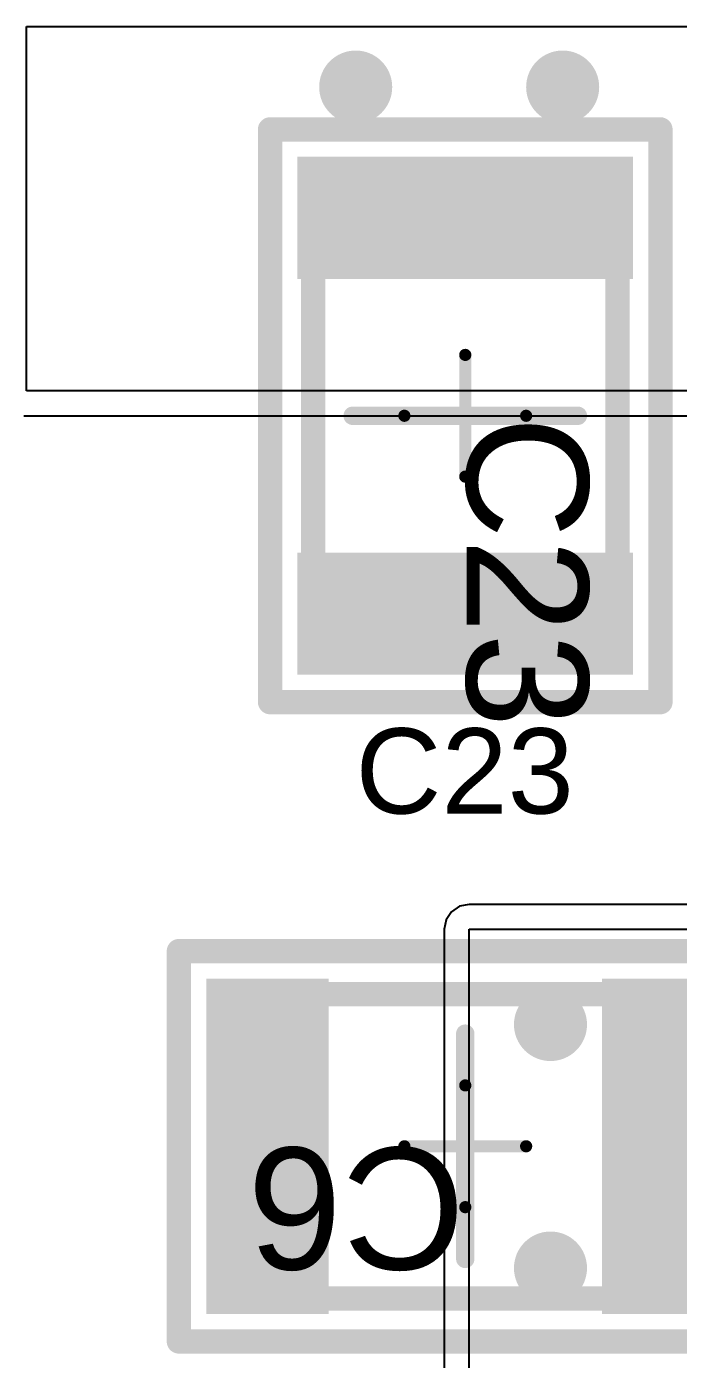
# Model space of a CAD drawing. Header units: inches. Extents: x 0 to 110, y 0 to 95.
# Drawn here: x 5.37 to 10.72, y 32.47 to 43.41 of the extents above; entities that cross this region are included whole.
import ezdxf

# ---------------------------------------------------------------- set-up
doc = ezdxf.new("R2010")
doc.units = ezdxf.units.IN
for name, color, linetype in [('Bottom Courtyard', 56, 'Continuous'), ('Bottom Layer', 5, 'Continuous'), ('Int1', 16, 'Continuous'), ('Int2', 76, 'Continuous'), ('Mechanical 13', 56, 'Continuous'), ('Panelize_Route Cutter Tool Detail', 56, 'Continuous'), ('Top Courtyard', 56, 'Continuous'), ('Top Layer', 1, 'Continuous'), ('Top Overlay', 2, 'Continuous'), ('Top Paste', 8, 'Continuous'), ('Top Solder', 216, 'Continuous'), ('Via Holes', 16, 'Continuous')]:
    doc.layers.add(name, color=color, linetype=linetype)
doc.styles.add('Arial', font='', dxfattribs={"height": 0.2})
doc.styles.get('Arial').set_extended_font_data('Arial')

# ---------------------------------------------------------------- blocks, each defined once
blk = doc.blocks.new('1210C_1095')
at = {"layer": 'Top Layer'}
for points in [[(-2.102, 1.353), (-1.148, 1.353), (-1.148, -1.353), (-2.102, -1.353)], [(1.148, 1.353), (2.102, 1.353), (2.102, -1.353), (1.148, -1.353)]]:
    blk.add_hatch(color=1, dxfattribs=at).paths.add_polyline_path(points)
at = {"layer": 'Top Paste'}
for points in [[(-2.102, 1.353), (-1.148, 1.353), (-1.148, -1.353), (-2.102, -1.353)], [(1.148, 1.353), (2.102, 1.353), (2.102, -1.353), (1.148, -1.353)]]:
    blk.add_hatch(color=8, dxfattribs=at).paths.add_polyline_path(points)
at = {"layer": 'Top Solder'}
for points in [[(-2.127, 1.378), (-1.123, 1.378), (-1.123, -1.378), (-2.127, -1.378)], [(1.123, 1.378), (2.127, 1.378), (2.127, -1.378), (1.123, -1.378)]]:
    blk.add_hatch(color=216, dxfattribs=at).paths.add_polyline_path(points)
at = {"layer": 'Bottom Courtyard'}
for points in [[(0, 0.5, 0.1, 0.1, 0), (0, -0.5, 0.1, 0.1, 0)], [(0.5, 0, 0.1, 0.1, 0), (-0.5, 0, 0.1, 0.1, 0)]]:
    blk.add_lwpolyline(points, format="xyseb", dxfattribs=at)
for points in [[(-0.025, 0.5, 0.05, 0.05, 1), (0.025, 0.5, 0.05, 0.05, 1)], [(-0.525, 0, 0.05, 0.05, 1), (-0.475, 0, 0.05, 0.05, 1)], [(0.475, 0, 0.05, 0.05, 1), (0.525, 0, 0.05, 0.05, 1)], [(-0.025, -0.5, 0.05, 0.05, 1), (0.025, -0.5, 0.05, 0.05, 1)]]:
    blk.add_lwpolyline(points, format="xyseb", close=True, dxfattribs=at)
at = {"layer": 'Mechanical 13'}
for points in [[(1.6, 1.25, 0.2, 0.2, 0), (-1.6, 1.25, 0.2, 0.2, 0)], [(-1.6, 1.25, 0.2, 0.2, 0), (-1.6, -1.25, 0.2, 0.2, 0)], [(1.6, 1.25, 0.2, 0.2, 0), (1.6, -1.25, 0.2, 0.2, 0)], [(1.6, -1.25, 0.2, 0.2, 0), (-1.6, -1.25, 0.2, 0.2, 0)]]:
    blk.add_lwpolyline(points, format="xyseb", dxfattribs=at)
for points in [[(-1.65, 1.25, 0.1, 0.1, 1), (-1.55, 1.25, 0.1, 0.1, 1)], [(-1.65, 1.25, 0.1, 0.1, 1), (-1.55, 1.25, 0.1, 0.1, 1)], [(1.55, 1.25, 0.1, 0.1, 1), (1.65, 1.25, 0.1, 0.1, 1)], [(1.55, 1.25, 0.1, 0.1, 1), (1.65, 1.25, 0.1, 0.1, 1)], [(-1.65, -1.25, 0.1, 0.1, 1), (-1.55, -1.25, 0.1, 0.1, 1)], [(-1.65, -1.25, 0.1, 0.1, 1), (-1.55, -1.25, 0.1, 0.1, 1)], [(1.55, -1.25, 0.1, 0.1, 1), (1.65, -1.25, 0.1, 0.1, 1)], [(1.55, -1.25, 0.1, 0.1, 1), (1.65, -1.25, 0.1, 0.1, 1)]]:
    blk.add_lwpolyline(points, format="xyseb", close=True, dxfattribs=at)
at = {"layer": 'Panelize_Route Cutter Tool Detail'}
for points in [[(2.352, 1.603, 0.2, 0.2, 0), (-2.352, 1.603, 0.2, 0.2, 0)], [(-2.352, 1.603, 0.2, 0.2, 0), (-2.352, -1.603, 0.2, 0.2, 0)], [(2.352, 1.603, 0.2, 0.2, 0), (2.352, -1.603, 0.2, 0.2, 0)], [(2.352, -1.603, 0.2, 0.2, 0), (-2.352, -1.603, 0.2, 0.2, 0)]]:
    blk.add_lwpolyline(points, format="xyseb", dxfattribs=at)
for points in [[(-2.402, 1.603, 0.1, 0.1, 1), (-2.302, 1.603, 0.1, 0.1, 1)], [(-2.402, 1.603, 0.1, 0.1, 1), (-2.302, 1.603, 0.1, 0.1, 1)], [(2.302, 1.603, 0.1, 0.1, 1), (2.402, 1.603, 0.1, 0.1, 1)], [(2.302, 1.603, 0.1, 0.1, 1), (2.402, 1.603, 0.1, 0.1, 1)], [(-2.402, -1.603, 0.1, 0.1, 1), (-2.302, -1.603, 0.1, 0.1, 1)], [(-2.402, -1.603, 0.1, 0.1, 1), (-2.302, -1.603, 0.1, 0.1, 1)], [(2.302, -1.603, 0.1, 0.1, 1), (2.402, -1.603, 0.1, 0.1, 1)], [(2.302, -1.603, 0.1, 0.1, 1), (2.402, -1.603, 0.1, 0.1, 1)]]:
    blk.add_lwpolyline(points, format="xyseb", close=True, dxfattribs=at)
at = {"layer": 'Top Courtyard'}
for points in [[(2.352, 1.603, 0.2, 0.2, 0), (-2.352, 1.603, 0.2, 0.2, 0)], [(-2.352, 1.603, 0.2, 0.2, 0), (-2.352, -1.603, 0.2, 0.2, 0)], [(2.352, 1.603, 0.2, 0.2, 0), (2.352, -1.603, 0.2, 0.2, 0)], [(2.352, -1.603, 0.2, 0.2, 0), (-2.352, -1.603, 0.2, 0.2, 0)]]:
    blk.add_lwpolyline(points, format="xyseb", dxfattribs=at)
for points in [[(-2.402, 1.603, 0.1, 0.1, 1), (-2.302, 1.603, 0.1, 0.1, 1)], [(-2.402, 1.603, 0.1, 0.1, 1), (-2.302, 1.603, 0.1, 0.1, 1)], [(2.302, 1.603, 0.1, 0.1, 1), (2.402, 1.603, 0.1, 0.1, 1)], [(2.302, 1.603, 0.1, 0.1, 1), (2.402, 1.603, 0.1, 0.1, 1)], [(-2.402, -1.603, 0.1, 0.1, 1), (-2.302, -1.603, 0.1, 0.1, 1)], [(-2.402, -1.603, 0.1, 0.1, 1), (-2.302, -1.603, 0.1, 0.1, 1)], [(2.302, -1.603, 0.1, 0.1, 1), (2.402, -1.603, 0.1, 0.1, 1)], [(2.302, -1.603, 0.1, 0.1, 1), (2.402, -1.603, 0.1, 0.1, 1)]]:
    blk.add_lwpolyline(points, format="xyseb", close=True, dxfattribs=at)
at = {"layer": 'Top Overlay'}
for points in [[(0.75, 1.275, 0.15, 0.15, 0), (-0.75, 1.275, 0.15, 0.15, 0)], [(0, 0.925, 0.15, 0.15, 0), (0, 0, 0.15, 0.15, 0)], [(0, 0, 0.15, 0.15, 0), (0, -0.925, 0.15, 0.15, 0)], [(0.75, -1.275, 0.15, 0.15, 0), (-0.75, -1.275, 0.15, 0.15, 0)]]:
    blk.add_lwpolyline(points, format="xyseb", dxfattribs=at)
for points in [[(-0.788, 1.275, 0.075, 0.075, 1), (-0.713, 1.275, 0.075, 0.075, 1)], [(0.713, 1.275, 0.075, 0.075, 1), (0.788, 1.275, 0.075, 0.075, 1)], [(-0.038, 0.925, 0.075, 0.075, 1), (0.038, 0.925, 0.075, 0.075, 1)], [(-0.038, 0, 0.075, 0.075, 1), (0.038, 0, 0.075, 0.075, 1)], [(-0.038, 0, 0.075, 0.075, 1), (0.038, 0, 0.075, 0.075, 1)], [(-0.038, -0.925, 0.075, 0.075, 1), (0.038, -0.925, 0.075, 0.075, 1)], [(-0.788, -1.275, 0.075, 0.075, 1), (-0.713, -1.275, 0.075, 0.075, 1)], [(0.713, -1.275, 0.075, 0.075, 1), (0.788, -1.275, 0.075, 0.075, 1)]]:
    blk.add_lwpolyline(points, format="xyseb", close=True, dxfattribs=at)
at = {"layer": 'Panelize_Route Cutter Tool Detail', "style": 'Arial'}
blk.add_text('C6', height=1, dxfattribs=at).set_placement((0, 0.011))
blk = doc.blocks.new('1210C_1112')
at = {"layer": 'Top Layer'}
for points in [[(-2.102, 1.353), (-1.148, 1.353), (-1.148, -1.353), (-2.102, -1.353)], [(1.148, 1.353), (2.102, 1.353), (2.102, -1.353), (1.148, -1.353)]]:
    blk.add_hatch(color=1, dxfattribs=at).paths.add_polyline_path(points)
at = {"layer": 'Top Paste'}
for points in [[(-2.102, 1.353), (-1.148, 1.353), (-1.148, -1.353), (-2.102, -1.353)], [(1.148, 1.353), (2.102, 1.353), (2.102, -1.353), (1.148, -1.353)]]:
    blk.add_hatch(color=8, dxfattribs=at).paths.add_polyline_path(points)
at = {"layer": 'Top Solder'}
for points in [[(-2.127, 1.378), (-1.123, 1.378), (-1.123, -1.378), (-2.127, -1.378)], [(1.123, 1.378), (2.127, 1.378), (2.127, -1.378), (1.123, -1.378)]]:
    blk.add_hatch(color=216, dxfattribs=at).paths.add_polyline_path(points)
at = {"layer": 'Bottom Courtyard'}
for points in [[(0, -0.5, 0.1, 0.1, 0), (0, 0.5, 0.1, 0.1, 0)], [(0.5, 0, 0.1, 0.1, 0), (-0.5, 0, 0.1, 0.1, 0)]]:
    blk.add_lwpolyline(points, format="xyseb", dxfattribs=at)
for points in [[(-0.025, 0.5, 0.05, 0.05, 1), (0.025, 0.5, 0.05, 0.05, 1)], [(-0.525, 0, 0.05, 0.05, 1), (-0.475, 0, 0.05, 0.05, 1)], [(0.475, 0, 0.05, 0.05, 1), (0.525, 0, 0.05, 0.05, 1)], [(-0.025, -0.5, 0.05, 0.05, 1), (0.025, -0.5, 0.05, 0.05, 1)]]:
    blk.add_lwpolyline(points, format="xyseb", close=True, dxfattribs=at)
at = {"layer": 'Mechanical 13'}
for points in [[(-1.6, -1.25, 0.2, 0.2, 0), (-1.6, 1.25, 0.2, 0.2, 0)], [(1.6, 1.25, 0.2, 0.2, 0), (-1.6, 1.25, 0.2, 0.2, 0)], [(1.6, -1.25, 0.2, 0.2, 0), (1.6, 1.25, 0.2, 0.2, 0)], [(1.6, -1.25, 0.2, 0.2, 0), (-1.6, -1.25, 0.2, 0.2, 0)]]:
    blk.add_lwpolyline(points, format="xyseb", dxfattribs=at)
for points in [[(-1.65, 1.25, 0.1, 0.1, 1), (-1.55, 1.25, 0.1, 0.1, 1)], [(-1.65, 1.25, 0.1, 0.1, 1), (-1.55, 1.25, 0.1, 0.1, 1)], [(1.55, 1.25, 0.1, 0.1, 1), (1.65, 1.25, 0.1, 0.1, 1)], [(1.55, 1.25, 0.1, 0.1, 1), (1.65, 1.25, 0.1, 0.1, 1)], [(-1.65, -1.25, 0.1, 0.1, 1), (-1.55, -1.25, 0.1, 0.1, 1)], [(-1.65, -1.25, 0.1, 0.1, 1), (-1.55, -1.25, 0.1, 0.1, 1)], [(1.55, -1.25, 0.1, 0.1, 1), (1.65, -1.25, 0.1, 0.1, 1)], [(1.55, -1.25, 0.1, 0.1, 1), (1.65, -1.25, 0.1, 0.1, 1)]]:
    blk.add_lwpolyline(points, format="xyseb", close=True, dxfattribs=at)
at = {"layer": 'Panelize_Route Cutter Tool Detail'}
for points in [[(-2.352, -1.603, 0.2, 0.2, 0), (-2.352, 1.603, 0.2, 0.2, 0)], [(2.352, 1.603, 0.2, 0.2, 0), (-2.352, 1.603, 0.2, 0.2, 0)], [(2.352, -1.603, 0.2, 0.2, 0), (2.352, 1.603, 0.2, 0.2, 0)], [(2.352, -1.603, 0.2, 0.2, 0), (-2.352, -1.603, 0.2, 0.2, 0)]]:
    blk.add_lwpolyline(points, format="xyseb", dxfattribs=at)
for points in [[(-2.402, 1.603, 0.1, 0.1, 1), (-2.302, 1.603, 0.1, 0.1, 1)], [(-2.402, 1.603, 0.1, 0.1, 1), (-2.302, 1.603, 0.1, 0.1, 1)], [(2.302, 1.603, 0.1, 0.1, 1), (2.402, 1.603, 0.1, 0.1, 1)], [(2.302, 1.603, 0.1, 0.1, 1), (2.402, 1.603, 0.1, 0.1, 1)], [(-2.402, -1.603, 0.1, 0.1, 1), (-2.302, -1.603, 0.1, 0.1, 1)], [(-2.402, -1.603, 0.1, 0.1, 1), (-2.302, -1.603, 0.1, 0.1, 1)], [(2.302, -1.603, 0.1, 0.1, 1), (2.402, -1.603, 0.1, 0.1, 1)], [(2.302, -1.603, 0.1, 0.1, 1), (2.402, -1.603, 0.1, 0.1, 1)]]:
    blk.add_lwpolyline(points, format="xyseb", close=True, dxfattribs=at)
at = {"layer": 'Top Courtyard'}
for points in [[(-2.352, -1.603, 0.2, 0.2, 0), (-2.352, 1.603, 0.2, 0.2, 0)], [(2.352, 1.603, 0.2, 0.2, 0), (-2.352, 1.603, 0.2, 0.2, 0)], [(2.352, -1.603, 0.2, 0.2, 0), (2.352, 1.603, 0.2, 0.2, 0)], [(2.352, -1.603, 0.2, 0.2, 0), (-2.352, -1.603, 0.2, 0.2, 0)]]:
    blk.add_lwpolyline(points, format="xyseb", dxfattribs=at)
for points in [[(-2.402, 1.603, 0.1, 0.1, 1), (-2.302, 1.603, 0.1, 0.1, 1)], [(-2.402, 1.603, 0.1, 0.1, 1), (-2.302, 1.603, 0.1, 0.1, 1)], [(2.302, 1.603, 0.1, 0.1, 1), (2.402, 1.603, 0.1, 0.1, 1)], [(2.302, 1.603, 0.1, 0.1, 1), (2.402, 1.603, 0.1, 0.1, 1)], [(-2.402, -1.603, 0.1, 0.1, 1), (-2.302, -1.603, 0.1, 0.1, 1)], [(-2.402, -1.603, 0.1, 0.1, 1), (-2.302, -1.603, 0.1, 0.1, 1)], [(2.302, -1.603, 0.1, 0.1, 1), (2.402, -1.603, 0.1, 0.1, 1)], [(2.302, -1.603, 0.1, 0.1, 1), (2.402, -1.603, 0.1, 0.1, 1)]]:
    blk.add_lwpolyline(points, format="xyseb", close=True, dxfattribs=at)
at = {"layer": 'Top Overlay'}
for points in [[(0.75, 1.275, 0.15, 0.15, 0), (-0.75, 1.275, 0.15, 0.15, 0)], [(0, 0, 0.15, 0.15, 0), (0, 0.925, 0.15, 0.15, 0)], [(0, -0.925, 0.15, 0.15, 0), (0, 0, 0.15, 0.15, 0)], [(0.75, -1.275, 0.15, 0.15, 0), (-0.75, -1.275, 0.15, 0.15, 0)]]:
    blk.add_lwpolyline(points, format="xyseb", dxfattribs=at)
for points in [[(-0.788, 1.275, 0.075, 0.075, 1), (-0.713, 1.275, 0.075, 0.075, 1)], [(0.713, 1.275, 0.075, 0.075, 1), (0.788, 1.275, 0.075, 0.075, 1)], [(-0.038, 0.925, 0.075, 0.075, 1), (0.038, 0.925, 0.075, 0.075, 1)], [(-0.038, 0, 0.075, 0.075, 1), (0.038, 0, 0.075, 0.075, 1)], [(-0.038, 0, 0.075, 0.075, 1), (0.038, 0, 0.075, 0.075, 1)], [(-0.038, -0.925, 0.075, 0.075, 1), (0.038, -0.925, 0.075, 0.075, 1)], [(-0.788, -1.275, 0.075, 0.075, 1), (-0.713, -1.275, 0.075, 0.075, 1)], [(0.713, -1.275, 0.075, 0.075, 1), (0.788, -1.275, 0.075, 0.075, 1)]]:
    blk.add_lwpolyline(points, format="xyseb", close=True, dxfattribs=at)
at = {"layer": 'Panelize_Route Cutter Tool Detail', "style": 'Arial'}
blk.add_text('C23', height=1, dxfattribs=at).set_placement((0, 0.011))

msp = doc.modelspace()

# ---------------------------------------------------------------- hatches: boundary and pattern name
at = {"layer": 'Bottom Layer'}
h = msp.add_hatch(color=5, dxfattribs=at)
edge = h.paths.add_edge_path()
edge.add_arc((8.069, 42.917), 0.3, 0, 360)
h = msp.add_hatch(color=5, dxfattribs=at)
edge = h.paths.add_edge_path()
edge.add_arc((9.769, 42.917), 0.3, 0, 360)
h = msp.add_hatch(color=5, dxfattribs=at)
edge = h.paths.add_edge_path()
edge.add_arc((9.669, 35.217), 0.3, 0, 360)
h = msp.add_hatch(color=5, dxfattribs=at)
edge = h.paths.add_edge_path()
edge.add_arc((9.669, 33.217), 0.3, 0, 360)
at = {"layer": 'Int1'}
h = msp.add_hatch(color=16, dxfattribs=at)
edge = h.paths.add_edge_path()
edge.add_arc((8.069, 42.917), 0.3, 0, 360)
h = msp.add_hatch(color=16, dxfattribs=at)
edge = h.paths.add_edge_path()
edge.add_arc((9.769, 42.917), 0.3, 0, 360)
h = msp.add_hatch(color=16, dxfattribs=at)
edge = h.paths.add_edge_path()
edge.add_arc((9.669, 35.217), 0.3, 0, 360)
h = msp.add_hatch(color=16, dxfattribs=at)
edge = h.paths.add_edge_path()
edge.add_arc((9.669, 33.217), 0.3, 0, 360)
at = {"layer": 'Int2'}
h = msp.add_hatch(color=76, dxfattribs=at)
edge = h.paths.add_edge_path()
edge.add_arc((8.069, 42.917), 0.3, 0, 360)
h = msp.add_hatch(color=76, dxfattribs=at)
edge = h.paths.add_edge_path()
edge.add_arc((9.769, 42.917), 0.3, 0, 360)
h = msp.add_hatch(color=76, dxfattribs=at)
edge = h.paths.add_edge_path()
edge.add_arc((9.669, 35.217), 0.3, 0, 360)
h = msp.add_hatch(color=76, dxfattribs=at)
edge = h.paths.add_edge_path()
edge.add_arc((9.669, 33.217), 0.3, 0, 360)
at = {"layer": 'Top Layer'}
h = msp.add_hatch(color=1, dxfattribs=at)
edge = h.paths.add_edge_path()
edge.add_arc((8.069, 42.917), 0.3, 0, 360)
h = msp.add_hatch(color=1, dxfattribs=at)
edge = h.paths.add_edge_path()
edge.add_arc((9.769, 42.917), 0.3, 0, 360)
h = msp.add_hatch(color=1, dxfattribs=at)
edge = h.paths.add_edge_path()
edge.add_arc((9.669, 35.217), 0.3, 0, 360)
h = msp.add_hatch(color=1, dxfattribs=at)
edge = h.paths.add_edge_path()
edge.add_arc((9.669, 33.217), 0.3, 0, 360)
at = {"layer": 'Via Holes'}
h = msp.add_hatch(color=7, dxfattribs=at)
edge = h.paths.add_edge_path()
edge.add_arc((8.069, 42.917), 0.15, 0, 360)
h = msp.add_hatch(color=7, dxfattribs=at)
edge = h.paths.add_edge_path()
edge.add_arc((9.769, 42.917), 0.15, 0, 360)
h = msp.add_hatch(color=7, dxfattribs=at)
edge = h.paths.add_edge_path()
edge.add_arc((9.669, 35.217), 0.15, 0, 360)
h = msp.add_hatch(color=7, dxfattribs=at)
edge = h.paths.add_edge_path()
edge.add_arc((9.669, 33.217), 0.15, 0, 360)

# ---------------------------------------------------------------- linework, layer by layer
at = {"layer": 'Top Layer'}
for p, q in [((5.366, 40.421), (5.366, 43.413)), ((5.366, 43.413), (13.875, 43.413)), ((14.365, 40.421), (5.366, 40.421)), ((5.342, 40.217), (14.569, 40.217)), ((8.856, 36.144), (8.812, 36.078)), ((8.922, 36.188), (8.856, 36.144)), ((9, 36.204), (8.922, 36.188)), ((14, 36.204), (9, 36.204)), ((8.812, 36.078), (8.796, 36)), ((8.796, 36), (8.796, 22)), ((9, 22), (9, 36)), ((9, 36), (14, 36)), ((9, 35.98), (9.003, 35.997)), ((9, 22.111), (9, 35.98)), ((9.003, 35.997), (9.02, 36)), ((9.02, 36), (13.98, 36))]:
    msp.add_line(p, q, dxfattribs=at)

# ---------------------------------------------------------------- block references
for name, p, rotation in [('1210C_1112', (8.969, 40.217), 270), ('1210C_1095', (8.969, 34.217), 180)]:
    msp.add_blockref(name, p, dxfattribs=dict(rotation=rotation))

# ---------------------------------------------------------------- texts
at = {"layer": 'Top Overlay', "style": 'Arial'}
msp.add_text('C23', height=0.7, dxfattribs=at).set_placement((8.067, 36.95))

doc.saveas('drawing.dxf')
